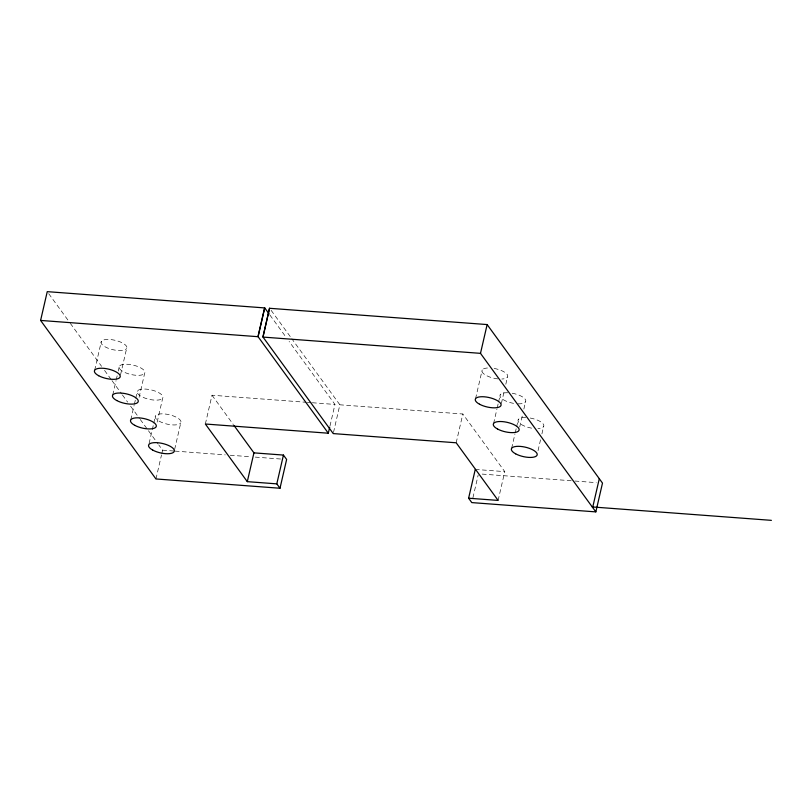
<?xml version="1.0" encoding="UTF-8"?>
<svg xmlns="http://www.w3.org/2000/svg" width="812" height="812" viewBox="0 0 812 812"><rect width="100%" height="100%" fill="white"/><g stroke="black" fill="none" stroke-linecap="round" stroke-linejoin="round"><path stroke-width="0.61" stroke-dasharray="4.06 3.04" d="M94.669 370.231L101.317 341.446M112.716 395.038L116.045 380.645M116.319 379.448L117.151 375.844M118.258 371.054L119.364 366.253M120.511 374.911L126.611 348.531A13.225 4.821 13 0 0 109.975 339.507A13.225 4.821 13 0 0 105.306 346.937A13.225 4.821 13 0 0 126.611 348.531M130.773 419.845L134.092 405.452M134.366 404.244L135.472 399.453M135.756 398.256L137.411 391.059M139.116 397.322L144.658 373.327A13.225 4.821 13 0 0 128.022 364.304A13.225 4.821 13 0 0 123.353 371.734A13.225 4.821 13 0 0 144.658 373.327M149.093 443.443L153.529 424.25M153.803 423.052L155.457 415.856M157.163 422.118L162.704 398.134A13.225 4.821 13 0 0 146.069 389.11A13.225 4.821 13 0 0 141.41 396.54A13.225 4.821 13 0 0 162.704 398.134M155.955 478.958L161.497 454.974M161.771 453.776L162.603 450.173L158.878 445.067M174.661 449.32L180.751 422.94A13.225 4.821 13 0 0 164.115 413.917A13.225 4.821 13 0 0 159.456 421.347A13.225 4.821 13 0 0 180.751 422.94M205.355 424.016L212.003 395.231L306.104 402.275M329.976 426.016L334.96 404.437L289.123 341.446M333.509 432.39L339.873 404.802L291.823 338.766M456.182 442.784L462.83 413.998L339.873 404.802M475.548 398.743L482.196 369.957M472.919 497.797L478.177 475.01M493.594 423.539L496.914 409.147M497.198 407.949L498.304 403.148M498.578 401.95L500.243 394.754M501.39 403.422L504.435 390.227M505.815 384.228L507.48 377.032M498.121 500.415L504.77 471.63L462.83 413.998M511.641 448.346L514.96 433.953M515.244 432.755L516.351 427.954M516.625 426.757L518.289 419.56M519.71 427.021L522.755 413.826M523.862 409.035L525.526 401.838M538.041 450.63L540.528 439.83M541.919 433.831L543.573 426.635M307.352 402.366L311.118 402.65M312.376 402.742L334.96 404.437M475.264 469.427L504.77 471.63M162.603 450.173L173.88 451.025M175.128 451.117L225.249 454.862M230.263 455.238L250.309 456.74M255.313 457.115L281.632 459.084M482.206 474.096L573.678 480.937M574.926 481.039L596.231 482.632M271.127 310.326L291.092 337.751M269.909 315.036L286.169 337.386M212.003 395.231L233.338 424.554M48.73 293.69L69.568 322.334M70.319 323.359L101.571 366.313M104.555 370.404L111.244 379.61M111.995 380.625L121.668 393.921M122.409 394.947L127.626 402.102M130.6 406.193L139.532 418.474M140.273 419.489L147.713 429.721M148.464 430.746L158.137 444.042M512.21 393.231A13.225 4.821 13 0 1 525.597 399.92A13.225 4.821 13 0 1 516.879 403.777M513.56 403.361A13.225 4.821 13 0 1 500.172 396.672A13.225 4.821 13 0 1 508.891 392.815M530.256 418.038A13.225 4.821 13 0 1 543.228 424.016A13.225 4.821 13 0 1 537.97 428.634M531.606 428.157A13.225 4.821 13 0 1 518.218 421.469A13.225 4.821 13 0 1 526.937 417.612M494.163 368.435A13.225 4.821 13 0 1 507.135 374.413A13.225 4.821 13 0 1 501.877 379.031M497.746 378.879A13.225 4.821 13 0 1 482.937 373.053A13.225 4.821 13 0 1 487.799 367.958"/><path stroke-width="1.22" d="M40.6 320.435L47.248 291.65L264.732 307.921L258.084 336.706L40.6 320.435L155.955 478.958L279.998 488.245L286.636 459.46L283.449 455.075L253.933 452.863L234.069 425.559M468.615 498.213L498.121 500.415L456.182 442.784L333.235 433.588L262.905 336.939L269.554 308.154L263.007 337.082L480.491 353.352L595.846 511.885L471.802 502.598L468.615 498.213L475.264 469.427M279.998 488.245L276.801 483.861L247.295 481.648L253.933 452.863M276.801 483.861L283.449 455.075M247.295 481.648L205.355 424.016L328.312 433.212L329.692 427.224M480.491 353.352L487.139 324.567L269.655 308.296M592.658 507.49L599.297 478.704M595.846 511.885L602.494 483.099L487.139 324.567M592.252 506.942L771.4 520.35M269.168 314.021L264.631 307.789L257.993 336.574L328.312 433.212M152.808 450.132A13.225 4.821 13 0 0 174.103 451.726A13.225 4.821 13 0 0 157.467 442.702A13.225 4.821 13 0 0 152.808 450.132M116.715 400.519A13.225 4.821 13 0 0 138.01 402.113A13.225 4.821 13 0 0 121.374 393.089A13.225 4.821 13 0 0 116.715 400.519M98.668 375.723A13.225 4.821 13 0 0 119.963 377.316A13.225 4.821 13 0 0 103.327 368.293A13.225 4.821 13 0 0 98.668 375.723M134.762 425.326A13.225 4.821 13 0 0 156.056 426.919A13.225 4.821 13 0 0 139.42 417.896A13.225 4.821 13 0 0 134.762 425.326M515.63 453.827A13.225 4.821 13 0 0 536.935 455.42A13.225 4.821 13 0 0 520.299 446.397A13.225 4.821 13 0 0 515.63 453.827M497.583 429.03A13.225 4.821 13 0 0 518.878 430.624A13.225 4.821 13 0 0 502.242 421.59A13.225 4.821 13 0 0 497.583 429.03M479.537 404.224A13.225 4.821 13 0 0 500.831 405.817A13.225 4.821 13 0 0 484.196 396.794A13.225 4.821 13 0 0 479.537 404.224"/></g></svg>
